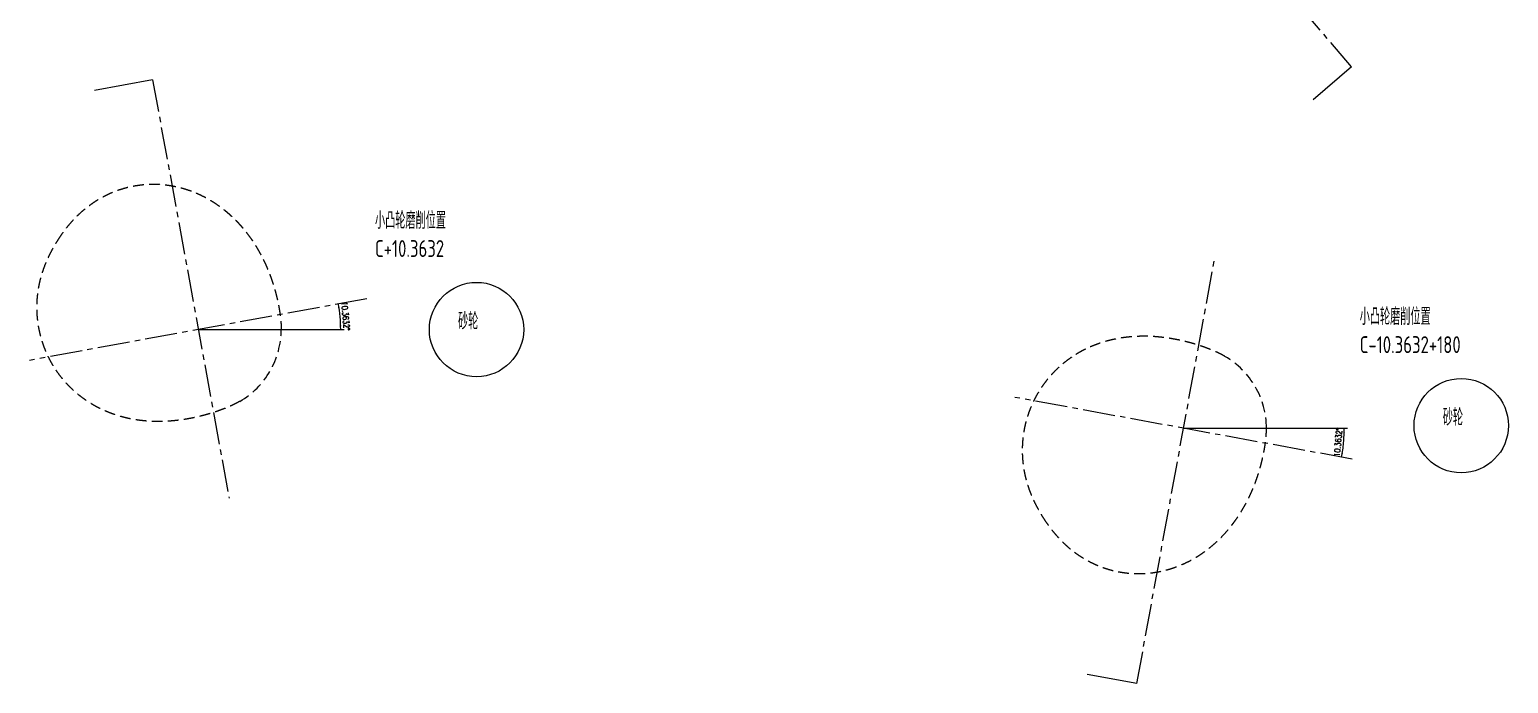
# Model space of a CAD drawing. Header units: millimetres. Extents: x 2124 to 3017, y -100 to 877.
# Drawn here: x 2126 to 3001, y -100 to 287 of the extents above; entities that cross this region are included whole.
import ezdxf

# ---------------------------------------------------------------- set-up
doc = ezdxf.new("R2010")
doc.units = ezdxf.units.MM
doc.linetypes.add('CENTER2', pattern=[28.574999, 19.049999, -3.175, 3.175, -3.175])
doc.linetypes.add('DASHED2', pattern=[9.525, 6.35, -3.175])
doc.layers.get('0').update_dxf_attribs({"lineweight": 18})
for name, color, linetype, lineweight in [('3中心线层', 1, 'CENTER2', 18), ('4虚线层', 6, 'DASHED2', 18), ('尺寸线层', 3, 'Continuous', 18)]:
    doc.layers.add(name, color=color, linetype=linetype, lineweight=lineweight)
doc.styles.add('PC_TEXTSTYLE', font='isocp.shx', dxfattribs={"width": 0.8, "bigfont": 'gbcbig.shx'})
doc.styles.add('TH_GBDIM', font='romans.shx', dxfattribs={"width": 0.8, "bigfont": 'gbcbig.shx'})
doc.dimstyles.new('TH_GBDIM', dxfattribs={"dimtxt": 3.5, "dimasz": 2.5, "dimexe": 2, "dimexo": 0, "dimgap": 1.5, "dimtad": 1, "dimdec": 1, "dimdsep": 46, "dimtxsty": 'TH_GBDIM', "dimcen": 2.5, "dimdle": 5, "dimclrd": 4, "dimclre": 4, "dimclrt": 3, "dimadec": 0, "dimazin": 2, "dimtfac": 0.714286, "dimtdec": 1, "dimtmove": 0, "dimatfit": 3, "dimfxl": 0, "dimarcsym": 0})

# ---------------------------------------------------------------- blocks, each defined once
blk = doc.blocks.new('*X7')
at = {"layer": '尺寸线层', "linetype": 'Continuous'}
for points in [[(2308.34, 124.18), (2308.34, 121.65), (2309.17, 121.78)], [(2309.72, 109.02), (2309.26, 111.52), (2310.09, 111.53)]]:
    blk.add_hatch(color=4, dxfattribs=at).paths.add_polyline_path(points, flags=0)
at = {"layer": '尺寸线层', "color": 4, "linetype": 'Continuous'}
blk.add_line((2274.51, 109.02), (2311.72, 109.02), dxfattribs=at)
for start, end in [(5.18159, 10.3632), (359.99998, 5.18159)]:
    blk.add_arc((2225.43, 109.02), 84.28, start, end, dxfattribs=at)
at = {"layer": '尺寸线层', "color": 3, "insert": (2312.61, 116.93), "char_height": 3.5, "width": 34.4, "attachment_point": 5, "rotation": 275.18159, "style": 'TH_GBDIM'}
blk.add_mtext('10.3632%%D', dxfattribs=at)
blk = doc.blocks.new('*X11')
at = {"layer": '尺寸线层', "linetype": 'Continuous'}
for points in [[(2903.64, 50.6), (2903.19, 48.1), (2904.02, 48.08)], [(2902.09, 33.49), (2902.1, 36.02), (2902.92, 35.89)]]:
    blk.add_hatch(color=4, dxfattribs=at).paths.add_polyline_path(points, flags=0)
at = {"layer": '尺寸线层', "color": 4, "linetype": 'Continuous'}
blk.add_line((2857.61, 50.6), (2905.64, 50.6), dxfattribs=at)
for start, end in [(354.81841, 0.00002), (349.6368, 354.81841)]:
    blk.add_arc((2808.53, 50.6), 95.11, start, end, dxfattribs=at)
at = {"layer": '尺寸线层', "color": 3, "insert": (2900.01, 42.3), "char_height": 3.5, "width": 34.4, "attachment_point": 5, "rotation": 84.81841, "style": 'TH_GBDIM'}
blk.add_mtext('10.3632%%D', dxfattribs=at)

msp = doc.modelspace()

# ---------------------------------------------------------------- linework, layer by layer
for p, q in [((2907.96, 264.4), (2885.19, 245.05)), ((2198.42, 256.71), (2164.09, 250.43)), ((2225.43, 109.02), (2274.51, 109.02)), ((2808.53, 50.6), (2857.61, 50.6)), ((2780.92, -100.42), (2751.52, -95.04))]:
    msp.add_line(p, q)
for centre in [(2390.1, 109.02), (2972.88, 52.15)]:
    msp.add_circle(centre, 27.92)
at = {"layer": '3中心线层'}
for p, q in [((2907.96, 264.4), (2742.8, 458.71)), ((2198.42, 256.71), (2243.69, 9.18)), ((2780.92, -100.42), (2826.79, 150.44)), ((2325.27, 127.28), (2125.59, 90.76)), ((2908.38, 32.34), (2708.69, 68.85))]:
    msp.add_line(p, q, dxfattribs=at)
at = {"layer": '4虚线层'}
for centre, start, end in [((2225.43, 109.02), 299.99998, 359.99998), ((2808.53, 50.6), 0.00002, 60.00002)]:
    msp.add_arc(centre, 49.08, start, end, dxfattribs=at)
for points, knots in [([(2141.94, 161.29), (2142.46, 162.11), (2142.98, 162.92), (2144.05, 164.51), (2144.59, 165.29), (2145.68, 166.82), (2146.24, 167.57), (2147.36, 169.03), (2147.92, 169.75), (2149.07, 171.14), (2149.65, 171.83), (2150.82, 173.16), (2151.41, 173.81), (2152.61, 175.07), (2153.21, 175.69), (2154.43, 176.9), (2155.05, 177.48), (2156.29, 178.62), (2156.92, 179.18), (2158.19, 180.26), (2158.83, 180.79), (2160.13, 181.81), (2160.78, 182.31), (2162.13, 183.29), (2162.82, 183.77), (2164.21, 184.71), (2164.92, 185.16), (2166.34, 186.04), (2167.05, 186.46), (2168.5, 187.28), (2169.23, 187.67), (2170.69, 188.42), (2171.43, 188.79), (2172.92, 189.48), (2173.66, 189.81), (2175.16, 190.44), (2175.92, 190.74), (2177.44, 191.32), (2178.2, 191.59), (2179.73, 192.1), (2180.49, 192.33), (2182.03, 192.78), (2182.8, 192.99), (2184.35, 193.38), (2185.12, 193.56), (2186.67, 193.88), (2187.45, 194.03), (2189.01, 194.3), (2189.78, 194.41), (2191.34, 194.62), (2192.12, 194.71), (2193.68, 194.86), (2194.45, 194.91), (2196.01, 195), (2196.79, 195.03), (2198.34, 195.06), (2199.11, 195.06), (2200.66, 195.04), (2201.43, 195.01), (2202.96, 194.93), (2203.73, 194.87), (2205.26, 194.73), (2206.02, 194.65), (2207.54, 194.46), (2208.3, 194.35), (2209.8, 194.1), (2210.55, 193.96), (2212.05, 193.66), (2212.79, 193.5), (2214.27, 193.15), (2215.01, 192.96), (2216.47, 192.56), (2217.2, 192.35), (2218.64, 191.89), (2219.36, 191.66), (2220.79, 191.16), (2221.49, 190.9), (2222.9, 190.35), (2223.6, 190.06), (2224.99, 189.47), (2225.67, 189.16), (2227.04, 188.53), (2227.71, 188.2), (2229.05, 187.51), (2229.72, 187.16), (2231.04, 186.44), (2231.69, 186.07), (2232.98, 185.3), (2233.62, 184.91), (2234.89, 184.11), (2235.51, 183.7), (2236.75, 182.85), (2237.36, 182.42), (2238.58, 181.55), (2239.17, 181.1), (2240.36, 180.18), (2240.94, 179.72), (2242.1, 178.77), (2242.67, 178.29), (2243.79, 177.31), (2244.35, 176.81), (2245.44, 175.8), (2245.98, 175.29), (2247.05, 174.24), (2247.57, 173.72), (2248.61, 172.65), (2249.12, 172.11), (2250.12, 171.01), (2250.62, 170.46), (2251.59, 169.33), (2252.07, 168.77), (2253.01, 167.62), (2253.47, 167.04), (2254.38, 165.88), (2254.83, 165.29), (2255.71, 164.1), (2256.14, 163.5), (2256.99, 162.29), (2257.41, 161.68), (2258.22, 160.45), (2258.62, 159.83), (2259.41, 158.58), (2259.79, 157.95), (2260.55, 156.69), (2260.92, 156.05), (2261.64, 154.78), (2262, 154.13), (2262.69, 152.84), (2263.03, 152.19), (2263.69, 150.88), (2264.02, 150.23), (2264.65, 148.91), (2264.96, 148.25), (2265.56, 146.91), (2265.86, 146.25), (2266.43, 144.91), (2266.71, 144.23), (2267.26, 142.88), (2267.52, 142.21), (2268.04, 140.85), (2268.29, 140.17), (2268.77, 138.8), (2269.01, 138.11), (2269.47, 136.74), (2269.69, 136.05), (2270.12, 134.67), (2270.33, 133.98), (2270.74, 132.6), (2270.93, 131.91), (2271.31, 130.52), (2271.49, 129.82), (2271.83, 128.45), (2271.99, 127.78), (2272.3, 126.43), (2272.45, 125.76), (2272.73, 124.42), (2272.87, 123.76), (2273.12, 122.44), (2273.24, 121.78), (2273.46, 120.49), (2273.57, 119.85), (2273.76, 118.58), (2273.85, 117.96), (2274, 116.73), (2274.07, 116.13), (2274.2, 114.94), (2274.26, 114.36), (2274.35, 113.22), (2274.39, 112.67), (2274.45, 111.58), (2274.47, 111.05), (2274.5, 110.02), (2274.51, 109.52), (2274.51, 109.02)], [0, 0, 0, 0, 2.90234, 2.90234, 5.74871, 5.74871, 8.539574, 8.539574, 11.276288, 11.276288, 13.961098, 13.961098, 16.597119, 16.597119, 19.188312, 19.188312, 21.739431, 21.739431, 24.255972, 24.255972, 26.744086, 26.744086, 29.210478, 29.210478, 31.7374, 31.7374, 34.248845, 34.248845, 36.744928, 36.744928, 39.225823, 39.225823, 41.691765, 41.691765, 44.143045, 44.143045, 46.580012, 46.580012, 49.003064, 49.003064, 51.412649, 51.412649, 53.809259, 53.809259, 56.193422, 56.193422, 58.565702, 58.565702, 60.92669, 60.92669, 63.276998, 63.276998, 65.617253, 65.617253, 67.948091, 67.948091, 70.27015, 70.27015, 72.584066, 72.584066, 74.890463, 74.890463, 77.189949, 77.189949, 79.483111, 79.483111, 81.77051, 81.77051, 84.052676, 84.052676, 86.330102, 86.330102, 88.603244, 88.603244, 90.872519, 90.872519, 93.138296, 93.138296, 95.400906, 95.400906, 97.66063, 97.66063, 99.917707, 99.917707, 102.172334, 102.172334, 104.424665, 104.424665, 106.674813, 106.674813, 108.922855, 108.922855, 111.168837, 111.168837, 113.41277, 113.41277, 115.654643, 115.654643, 117.894421, 117.894421, 120.13205, 120.13205, 122.367463, 122.367463, 124.600583, 124.600583, 126.831327, 126.831327, 129.059607, 129.059607, 131.285337, 131.285337, 133.508432, 133.508432, 135.728813, 135.728813, 137.946403, 137.946403, 140.161134, 140.161134, 142.372941, 142.372941, 144.581763, 144.581763, 146.787541, 146.787541, 148.990214, 148.990214, 151.189718, 151.189718, 153.385976, 153.385976, 155.578899, 155.578899, 157.76838, 157.76838, 159.954283, 159.954283, 162.136444, 162.136444, 164.314661, 164.314661, 166.488693, 166.488693, 168.658251, 168.658251, 170.822999, 170.822999, 172.982551, 172.982551, 175.136467, 175.136467, 177.217497, 177.217497, 179.281629, 179.281629, 181.317777, 181.317777, 183.315165, 183.315165, 185.26361, 185.26361, 187.153774, 187.153774, 188.977411, 188.977411, 190.72756, 190.72756, 192.398713, 192.398713, 193.986925, 193.986925, 195.489894, 195.489894, 195.489894, 195.489894]), ([(2249.97, 66.52), (2249.54, 66.27), (2249.1, 66.03), (2248.19, 65.54), (2247.72, 65.29), (2246.75, 64.8), (2246.25, 64.56), (2245.22, 64.07), (2244.69, 63.83), (2243.61, 63.35), (2243.05, 63.11), (2241.91, 62.63), (2241.32, 62.39), (2240.13, 61.93), (2239.53, 61.7), (2238.3, 61.24), (2237.67, 61.02), (2236.4, 60.57), (2235.76, 60.36), (2234.47, 59.93), (2233.81, 59.72), (2232.49, 59.32), (2231.83, 59.12), (2230.48, 58.73), (2229.79, 58.54), (2228.4, 58.17), (2227.71, 57.99), (2226.32, 57.64), (2225.62, 57.47), (2224.22, 57.15), (2223.52, 57), (2222.11, 56.7), (2221.4, 56.56), (2219.99, 56.29), (2219.28, 56.16), (2217.86, 55.92), (2217.14, 55.81), (2215.72, 55.6), (2215, 55.5), (2213.57, 55.31), (2212.86, 55.23), (2211.42, 55.08), (2210.7, 55.01), (2209.27, 54.88), (2208.55, 54.83), (2207.11, 54.74), (2206.38, 54.7), (2204.94, 54.64), (2204.22, 54.62), (2202.77, 54.59), (2202.05, 54.59), (2200.6, 54.59), (2199.88, 54.61), (2198.43, 54.65), (2197.71, 54.68), (2196.26, 54.76), (2195.53, 54.8), (2194.09, 54.92), (2193.36, 54.99), (2191.91, 55.14), (2191.19, 55.22), (2189.74, 55.42), (2189.02, 55.52), (2187.57, 55.75), (2186.85, 55.88), (2185.41, 56.15), (2184.68, 56.3), (2183.24, 56.62), (2182.52, 56.78), (2181.09, 57.14), (2180.37, 57.33), (2178.94, 57.74), (2178.22, 57.95), (2176.8, 58.4), (2176.09, 58.63), (2174.67, 59.13), (2173.96, 59.39), (2172.55, 59.93), (2171.85, 60.21), (2170.45, 60.8), (2169.75, 61.11), (2168.36, 61.75), (2167.67, 62.08), (2166.3, 62.77), (2165.61, 63.12), (2164.25, 63.86), (2163.58, 64.24), (2162.24, 65.03), (2161.57, 65.44), (2160.25, 66.28), (2159.59, 66.72), (2158.29, 67.61), (2157.64, 68.07), (2156.36, 69.01), (2155.73, 69.5), (2154.48, 70.49), (2153.86, 71), (2152.64, 72.05), (2152.03, 72.58), (2150.84, 73.68), (2150.25, 74.24), (2149.1, 75.39), (2148.52, 75.97), (2147.4, 77.17), (2146.85, 77.78), (2145.77, 79.02), (2145.23, 79.66), (2144.19, 80.95), (2143.68, 81.61), (2142.68, 82.95), (2142.19, 83.63), (2141.24, 85.01), (2140.78, 85.71), (2139.87, 87.13), (2139.43, 87.86), (2138.58, 89.32), (2138.17, 90.06), (2137.37, 91.57), (2136.98, 92.33), (2136.24, 93.87), (2135.88, 94.65), (2135.19, 96.22), (2134.87, 97.01), (2134.24, 98.62), (2133.94, 99.43), (2133.37, 101.06), (2133.11, 101.89), (2132.6, 103.55), (2132.37, 104.38), (2131.93, 106.07), (2131.72, 106.91), (2131.35, 108.62), (2131.18, 109.47), (2130.87, 111.19), (2130.73, 112.06), (2130.49, 113.79), (2130.39, 114.66), (2130.22, 116.41), (2130.15, 117.28), (2130.04, 119.03), (2130.01, 119.91), (2129.97, 121.67), (2129.97, 122.55), (2130.01, 124.31), (2130.04, 125.19), (2130.14, 126.95), (2130.21, 127.83), (2130.39, 129.58), (2130.49, 130.46), (2130.73, 132.2), (2130.87, 133.07), (2131.17, 134.78), (2131.34, 135.62), (2131.7, 137.29), (2131.9, 138.13), (2132.33, 139.79), (2132.56, 140.63), (2133.05, 142.28), (2133.31, 143.11), (2133.87, 144.77), (2134.17, 145.59), (2134.79, 147.24), (2135.12, 148.07), (2135.82, 149.72), (2136.18, 150.55), (2136.94, 152.2), (2137.34, 153.02), (2138.17, 154.68), (2138.6, 155.5), (2139.5, 157.16), (2139.96, 157.98), (2140.93, 159.64), (2141.43, 160.47), (2141.94, 161.29)], [0, 0, 0, 0, 1.502908, 1.502908, 3.090721, 3.090721, 4.760935, 4.760935, 6.509541, 6.509541, 8.331069, 8.331069, 10.218658, 10.218658, 12.164163, 12.164163, 14.158301, 14.158301, 16.190839, 16.190839, 18.250824, 18.250824, 20.326847, 20.326847, 22.474278, 22.474278, 24.625704, 24.625704, 26.780419, 26.780419, 28.937777, 28.937777, 31.097204, 31.097204, 33.25821, 33.25821, 35.420407, 35.420407, 37.583513, 37.583513, 39.747361, 39.747361, 41.911907, 41.911907, 44.077224, 44.077224, 46.243508, 46.243508, 48.41107, 48.41107, 50.580333, 50.580333, 52.75182, 52.75182, 54.926146, 54.926146, 57.104006, 57.104006, 59.286162, 59.286162, 61.473431, 61.473431, 63.666667, 63.666667, 65.866752, 65.866752, 68.074579, 68.074579, 70.291039, 70.291039, 72.51701, 72.51701, 74.753345, 74.753345, 77.000859, 77.000859, 79.260321, 79.260321, 81.532446, 81.532446, 83.817885, 83.817885, 86.117223, 86.117223, 88.430967, 88.430967, 90.759551, 90.759551, 93.103323, 93.103323, 95.462552, 95.462552, 97.837422, 97.837422, 100.228032, 100.228032, 102.634399, 102.634399, 105.056458, 105.056458, 107.494064, 107.494064, 109.946998, 109.946998, 112.414965, 112.414965, 114.897603, 114.897603, 117.394485, 117.394485, 119.905126, 119.905126, 122.428985, 122.428985, 124.965473, 124.965473, 127.513961, 127.513961, 130.073778, 130.073778, 132.644228, 132.644228, 135.224588, 135.224588, 137.814117, 137.814117, 140.412062, 140.412062, 143.017666, 143.017666, 145.630173, 145.630173, 148.248832, 148.248832, 150.872905, 150.872905, 153.501675, 153.501675, 156.134444, 156.134444, 158.770547, 158.770547, 161.409351, 161.409351, 164.050261, 164.050261, 166.692723, 166.692723, 169.336231, 169.336231, 171.980325, 171.980325, 174.545637, 174.545637, 177.117775, 177.117775, 179.703496, 179.703496, 182.309531, 182.309531, 184.942432, 184.942432, 187.608413, 187.608413, 190.313199, 190.313199, 193.061878, 193.061878, 195.858771, 195.858771, 198.707312, 198.707312, 201.60996, 201.60996, 201.60996, 201.60996]), ([(2833.07, 93.1), (2832.64, 93.35), (2832.2, 93.59), (2831.29, 94.08), (2830.82, 94.32), (2829.86, 94.81), (2829.35, 95.06), (2828.32, 95.55), (2827.79, 95.79), (2826.71, 96.27), (2826.15, 96.51), (2825.01, 96.99), (2824.43, 97.22), (2823.24, 97.69), (2822.63, 97.92), (2821.4, 98.38), (2820.77, 98.6), (2819.51, 99.04), (2818.86, 99.26), (2817.57, 99.69), (2816.91, 99.89), (2815.6, 100.3), (2814.93, 100.5), (2813.58, 100.89), (2812.89, 101.08), (2811.51, 101.45), (2810.81, 101.63), (2809.42, 101.98), (2808.72, 102.15), (2807.32, 102.47), (2806.62, 102.62), (2805.21, 102.92), (2804.5, 103.06), (2803.09, 103.33), (2802.38, 103.45), (2800.96, 103.69), (2800.25, 103.81), (2798.82, 104.02), (2798.11, 104.12), (2796.68, 104.3), (2795.96, 104.39), (2794.52, 104.54), (2793.81, 104.61), (2792.37, 104.73), (2791.65, 104.79), (2790.21, 104.88), (2789.49, 104.92), (2788.04, 104.98), (2787.32, 105), (2785.88, 105.03), (2785.15, 105.03), (2783.71, 105.02), (2782.98, 105.01), (2781.53, 104.97), (2780.81, 104.94), (2779.36, 104.86), (2778.64, 104.81), (2777.19, 104.7), (2776.46, 104.63), (2775.02, 104.48), (2774.29, 104.39), (2772.84, 104.2), (2772.12, 104.1), (2770.67, 103.86), (2769.95, 103.74), (2768.51, 103.46), (2767.79, 103.32), (2766.35, 103), (2765.63, 102.83), (2764.19, 102.48), (2763.47, 102.29), (2762.04, 101.88), (2761.33, 101.67), (2759.9, 101.22), (2759.19, 100.99), (2757.77, 100.49), (2757.06, 100.23), (2755.65, 99.69), (2754.95, 99.41), (2753.55, 98.82), (2752.85, 98.51), (2751.47, 97.87), (2750.77, 97.54), (2749.4, 96.85), (2748.72, 96.49), (2747.36, 95.76), (2746.68, 95.37), (2745.34, 94.58), (2744.67, 94.18), (2743.35, 93.33), (2742.69, 92.9), (2741.39, 92.01), (2740.74, 91.55), (2739.47, 90.61), (2738.83, 90.12), (2737.58, 89.13), (2736.96, 88.62), (2735.74, 87.57), (2735.14, 87.03), (2733.94, 85.94), (2733.36, 85.38), (2732.2, 84.23), (2731.63, 83.64), (2730.5, 82.45), (2729.95, 81.84), (2728.87, 80.59), (2728.34, 79.96), (2727.29, 78.67), (2726.78, 78.01), (2725.78, 76.67), (2725.3, 75.99), (2724.34, 74.61), (2723.88, 73.91), (2722.98, 72.48), (2722.54, 71.76), (2721.68, 70.3), (2721.27, 69.55), (2720.47, 68.05), (2720.08, 67.29), (2719.34, 65.75), (2718.98, 64.97), (2718.3, 63.4), (2717.97, 62.6), (2717.34, 61), (2717.04, 60.19), (2716.47, 58.55), (2716.21, 57.73), (2715.7, 56.07), (2715.47, 55.23), (2715.03, 53.55), (2714.82, 52.7), (2714.45, 51), (2714.28, 50.15), (2713.97, 48.43), (2713.83, 47.56), (2713.59, 45.83), (2713.49, 44.96), (2713.32, 43.21), (2713.25, 42.34), (2713.14, 40.58), (2713.11, 39.7), (2713.07, 37.95), (2713.07, 37.07), (2713.11, 35.31), (2713.14, 34.43), (2713.25, 32.67), (2713.32, 31.79), (2713.49, 30.04), (2713.59, 29.16), (2713.83, 27.42), (2713.97, 26.54), (2714.27, 24.84), (2714.44, 24), (2714.8, 22.32), (2715, 21.49), (2715.43, 19.82), (2715.66, 18.99), (2716.15, 17.33), (2716.42, 16.51), (2716.97, 14.85), (2717.27, 14.02), (2717.9, 12.37), (2718.22, 11.55), (2718.92, 9.9), (2719.28, 9.07), (2720.04, 7.42), (2720.44, 6.59), (2721.27, 4.94), (2721.7, 4.12), (2722.6, 2.46), (2723.06, 1.63), (2724.03, -0.02), (2724.53, -0.85), (2725.05, -1.67)], [0, 0, 0, 0, 1.502908, 1.502908, 3.090721, 3.090721, 4.760935, 4.760935, 6.509541, 6.509541, 8.331069, 8.331069, 10.218658, 10.218658, 12.164163, 12.164163, 14.158301, 14.158301, 16.190839, 16.190839, 18.250824, 18.250824, 20.326847, 20.326847, 22.474278, 22.474278, 24.625704, 24.625704, 26.780419, 26.780419, 28.937777, 28.937777, 31.097204, 31.097204, 33.25821, 33.25821, 35.420407, 35.420407, 37.583513, 37.583513, 39.747361, 39.747361, 41.911907, 41.911907, 44.077224, 44.077224, 46.243508, 46.243508, 48.41107, 48.41107, 50.580333, 50.580333, 52.75182, 52.75182, 54.926146, 54.926146, 57.104006, 57.104006, 59.286162, 59.286162, 61.473431, 61.473431, 63.666667, 63.666667, 65.866752, 65.866752, 68.074579, 68.074579, 70.291039, 70.291039, 72.51701, 72.51701, 74.753345, 74.753345, 77.000859, 77.000859, 79.260321, 79.260321, 81.532446, 81.532446, 83.817885, 83.817885, 86.117223, 86.117223, 88.430967, 88.430967, 90.759551, 90.759551, 93.103323, 93.103323, 95.462552, 95.462552, 97.837422, 97.837422, 100.228032, 100.228032, 102.634399, 102.634399, 105.056458, 105.056458, 107.494064, 107.494064, 109.946998, 109.946998, 112.414965, 112.414965, 114.897603, 114.897603, 117.394485, 117.394485, 119.905126, 119.905126, 122.428985, 122.428985, 124.965473, 124.965473, 127.513961, 127.513961, 130.073778, 130.073778, 132.644228, 132.644228, 135.224588, 135.224588, 137.814117, 137.814117, 140.412062, 140.412062, 143.017666, 143.017666, 145.630173, 145.630173, 148.248832, 148.248832, 150.872905, 150.872905, 153.501675, 153.501675, 156.134444, 156.134444, 158.770547, 158.770547, 161.409351, 161.409351, 164.050261, 164.050261, 166.692723, 166.692723, 169.336231, 169.336231, 171.980325, 171.980325, 174.545637, 174.545637, 177.117775, 177.117775, 179.703496, 179.703496, 182.309531, 182.309531, 184.942432, 184.942432, 187.608413, 187.608413, 190.313199, 190.313199, 193.061878, 193.061878, 195.858771, 195.858771, 198.707312, 198.707312, 201.60996, 201.60996, 201.60996, 201.60996]), ([(2725.05, -1.67), (2725.56, -2.49), (2726.09, -3.3), (2727.15, -4.89), (2727.69, -5.67), (2728.78, -7.2), (2729.34, -7.95), (2730.46, -9.41), (2731.02, -10.13), (2732.17, -11.53), (2732.75, -12.21), (2733.92, -13.54), (2734.51, -14.19), (2735.71, -15.46), (2736.31, -16.07), (2737.53, -17.28), (2738.15, -17.86), (2739.39, -19.01), (2740.02, -19.56), (2741.29, -20.64), (2741.93, -21.17), (2743.23, -22.19), (2743.89, -22.69), (2745.23, -23.67), (2745.92, -24.15), (2747.32, -25.09), (2748.02, -25.54), (2749.44, -26.42), (2750.16, -26.84), (2751.6, -27.66), (2752.33, -28.05), (2753.79, -28.81), (2754.53, -29.17), (2756.02, -29.86), (2756.77, -30.19), (2758.27, -30.83), (2759.02, -31.13), (2760.54, -31.7), (2761.3, -31.97), (2762.83, -32.48), (2763.59, -32.72), (2765.13, -33.16), (2765.9, -33.37), (2767.45, -33.76), (2768.22, -33.94), (2769.78, -34.27), (2770.55, -34.41), (2772.11, -34.68), (2772.89, -34.8), (2774.44, -35), (2775.22, -35.09), (2776.78, -35.24), (2777.56, -35.3), (2779.11, -35.39), (2779.89, -35.42), (2781.44, -35.45), (2782.21, -35.45), (2783.76, -35.42), (2784.53, -35.39), (2786.07, -35.31), (2786.83, -35.25), (2788.36, -35.12), (2789.12, -35.03), (2790.64, -34.84), (2791.4, -34.73), (2792.91, -34.48), (2793.66, -34.35), (2795.15, -34.05), (2795.89, -33.88), (2797.37, -33.53), (2798.11, -33.34), (2799.57, -32.94), (2800.3, -32.73), (2801.74, -32.28), (2802.46, -32.04), (2803.89, -31.54), (2804.6, -31.28), (2806, -30.73), (2806.7, -30.45), (2808.09, -29.85), (2808.78, -29.55), (2810.14, -28.91), (2810.82, -28.58), (2812.16, -27.9), (2812.82, -27.55), (2814.14, -26.82), (2814.79, -26.45), (2816.08, -25.69), (2816.72, -25.29), (2817.99, -24.49), (2818.61, -24.08), (2819.85, -23.24), (2820.47, -22.81), (2821.68, -21.93), (2822.28, -21.48), (2823.46, -20.57), (2824.04, -20.1), (2825.2, -19.15), (2825.77, -18.67), (2826.89, -17.69), (2827.45, -17.19), (2828.55, -16.18), (2829.09, -15.67), (2830.15, -14.63), (2830.68, -14.1), (2831.71, -13.03), (2832.22, -12.49), (2833.23, -11.39), (2833.72, -10.84), (2834.69, -9.72), (2835.17, -9.15), (2836.11, -8), (2836.58, -7.43), (2837.49, -6.26), (2837.93, -5.67), (2838.81, -4.48), (2839.25, -3.88), (2840.09, -2.67), (2840.51, -2.06), (2841.33, -0.83), (2841.73, -0.21), (2842.51, 1.04), (2842.9, 1.66), (2843.65, 2.93), (2844.02, 3.56), (2844.74, 4.84), (2845.1, 5.48), (2845.79, 6.78), (2846.13, 7.43), (2846.79, 8.73), (2847.12, 9.39), (2847.75, 10.71), (2848.06, 11.37), (2848.66, 12.7), (2848.96, 13.37), (2849.53, 14.71), (2849.81, 15.38), (2850.36, 16.73), (2850.62, 17.41), (2851.14, 18.77), (2851.39, 19.45), (2851.88, 20.82), (2852.11, 21.5), (2852.57, 22.88), (2852.8, 23.56), (2853.23, 24.94), (2853.43, 25.63), (2853.84, 27.02), (2854.03, 27.71), (2854.41, 29.1), (2854.59, 29.79), (2854.93, 31.16), (2855.09, 31.84), (2855.4, 33.18), (2855.55, 33.86), (2855.84, 35.19), (2855.97, 35.86), (2856.22, 37.18), (2856.34, 37.83), (2856.57, 39.13), (2856.67, 39.77), (2856.86, 41.04), (2856.95, 41.66), (2857.11, 42.89), (2857.18, 43.49), (2857.3, 44.68), (2857.36, 45.26), (2857.45, 46.39), (2857.49, 46.95), (2857.55, 48.03), (2857.57, 48.56), (2857.6, 49.59), (2857.61, 50.09), (2857.61, 50.6)], [0, 0, 0, 0, 2.90234, 2.90234, 5.74871, 5.74871, 8.539574, 8.539574, 11.276288, 11.276288, 13.961098, 13.961098, 16.597119, 16.597119, 19.188312, 19.188312, 21.739431, 21.739431, 24.255972, 24.255972, 26.744086, 26.744086, 29.210478, 29.210478, 31.7374, 31.7374, 34.248845, 34.248845, 36.744928, 36.744928, 39.225823, 39.225823, 41.691765, 41.691765, 44.143045, 44.143045, 46.580012, 46.580012, 49.003064, 49.003064, 51.412649, 51.412649, 53.809259, 53.809259, 56.193422, 56.193422, 58.565702, 58.565702, 60.92669, 60.92669, 63.276998, 63.276998, 65.617253, 65.617253, 67.948091, 67.948091, 70.27015, 70.27015, 72.584066, 72.584066, 74.890463, 74.890463, 77.189949, 77.189949, 79.483111, 79.483111, 81.77051, 81.77051, 84.052676, 84.052676, 86.330102, 86.330102, 88.603244, 88.603244, 90.872519, 90.872519, 93.138296, 93.138296, 95.400906, 95.400906, 97.66063, 97.66063, 99.917707, 99.917707, 102.172334, 102.172334, 104.424665, 104.424665, 106.674813, 106.674813, 108.922855, 108.922855, 111.168837, 111.168837, 113.41277, 113.41277, 115.654643, 115.654643, 117.894421, 117.894421, 120.13205, 120.13205, 122.367463, 122.367463, 124.600583, 124.600583, 126.831327, 126.831327, 129.059607, 129.059607, 131.285337, 131.285337, 133.508432, 133.508432, 135.728813, 135.728813, 137.946403, 137.946403, 140.161134, 140.161134, 142.372941, 142.372941, 144.581763, 144.581763, 146.787541, 146.787541, 148.990214, 148.990214, 151.189718, 151.189718, 153.385976, 153.385976, 155.578899, 155.578899, 157.76838, 157.76838, 159.954283, 159.954283, 162.136444, 162.136444, 164.314661, 164.314661, 166.488693, 166.488693, 168.658251, 168.658251, 170.822999, 170.822999, 172.982551, 172.982551, 175.136467, 175.136467, 177.217497, 177.217497, 179.281629, 179.281629, 181.317777, 181.317777, 183.315165, 183.315165, 185.26361, 185.26361, 187.153774, 187.153774, 188.977411, 188.977411, 190.72756, 190.72756, 192.398713, 192.398713, 193.986925, 193.986925, 195.489894, 195.489894, 195.489894, 195.489894])]:
    msp.add_open_spline(points, degree=3, knots=knots, dxfattribs=at)

# ---------------------------------------------------------------- texts
at = {"layer": '尺寸线层', "char_height": 10, "attachment_point": 1, "style": 'PC_TEXTSTYLE'}
for s, insert, width in [('小凸轮磨削位置\\PC+10.3632', (2330.02, 178.61), 192.9467), ('小凸轮磨削位置\\PC-10.3632+180', (2912.8, 121.74), 192.9467), ('砂轮', (2379.15, 118.99), 59.8417), ('砂轮', (2961.94, 62.12), 59.8417)]:
    msp.add_mtext(s, dxfattribs=dict(at, insert=insert, width=width))

# ---------------------------------------------------------------- dimensions: what is measured, and where the dimension line sits
at = {"layer": '尺寸线层'}
for base, line1, line2, picture, middle in [((2309.371, 116.6339), ((2225.4323, 109.0221), (2274.5083, 109.0221)), ((2325.2734, 127.2801), (2125.5912, 90.7641)), '*X7', (2312.6077, 116.9274)), ((2903.2516, 42.0063), ((2908.3754, 32.3375), (2708.6932, 68.8535)), ((2808.5343, 50.5955), (2857.6103, 50.5955)), '*X11', (2900.0149, 42.2998))]:
    dim = msp.add_angular_dim_2l(base=base, line1=line1, line2=line2, dimstyle='TH_GBDIM', override={"dimscale": 1, "dimtad": 1, "dimtih": 0, "dimtoh": 0, "dimsah": 1, "dimadec": 4, "dimtdec": 4, "dimtfill": 1, "dimtzin": 8}, dxfattribs=at)
    dim.commit()
    dim.dimension.update_dxf_attribs({"geometry": picture, "text_midpoint": middle})

doc.saveas('drawing.dxf')
